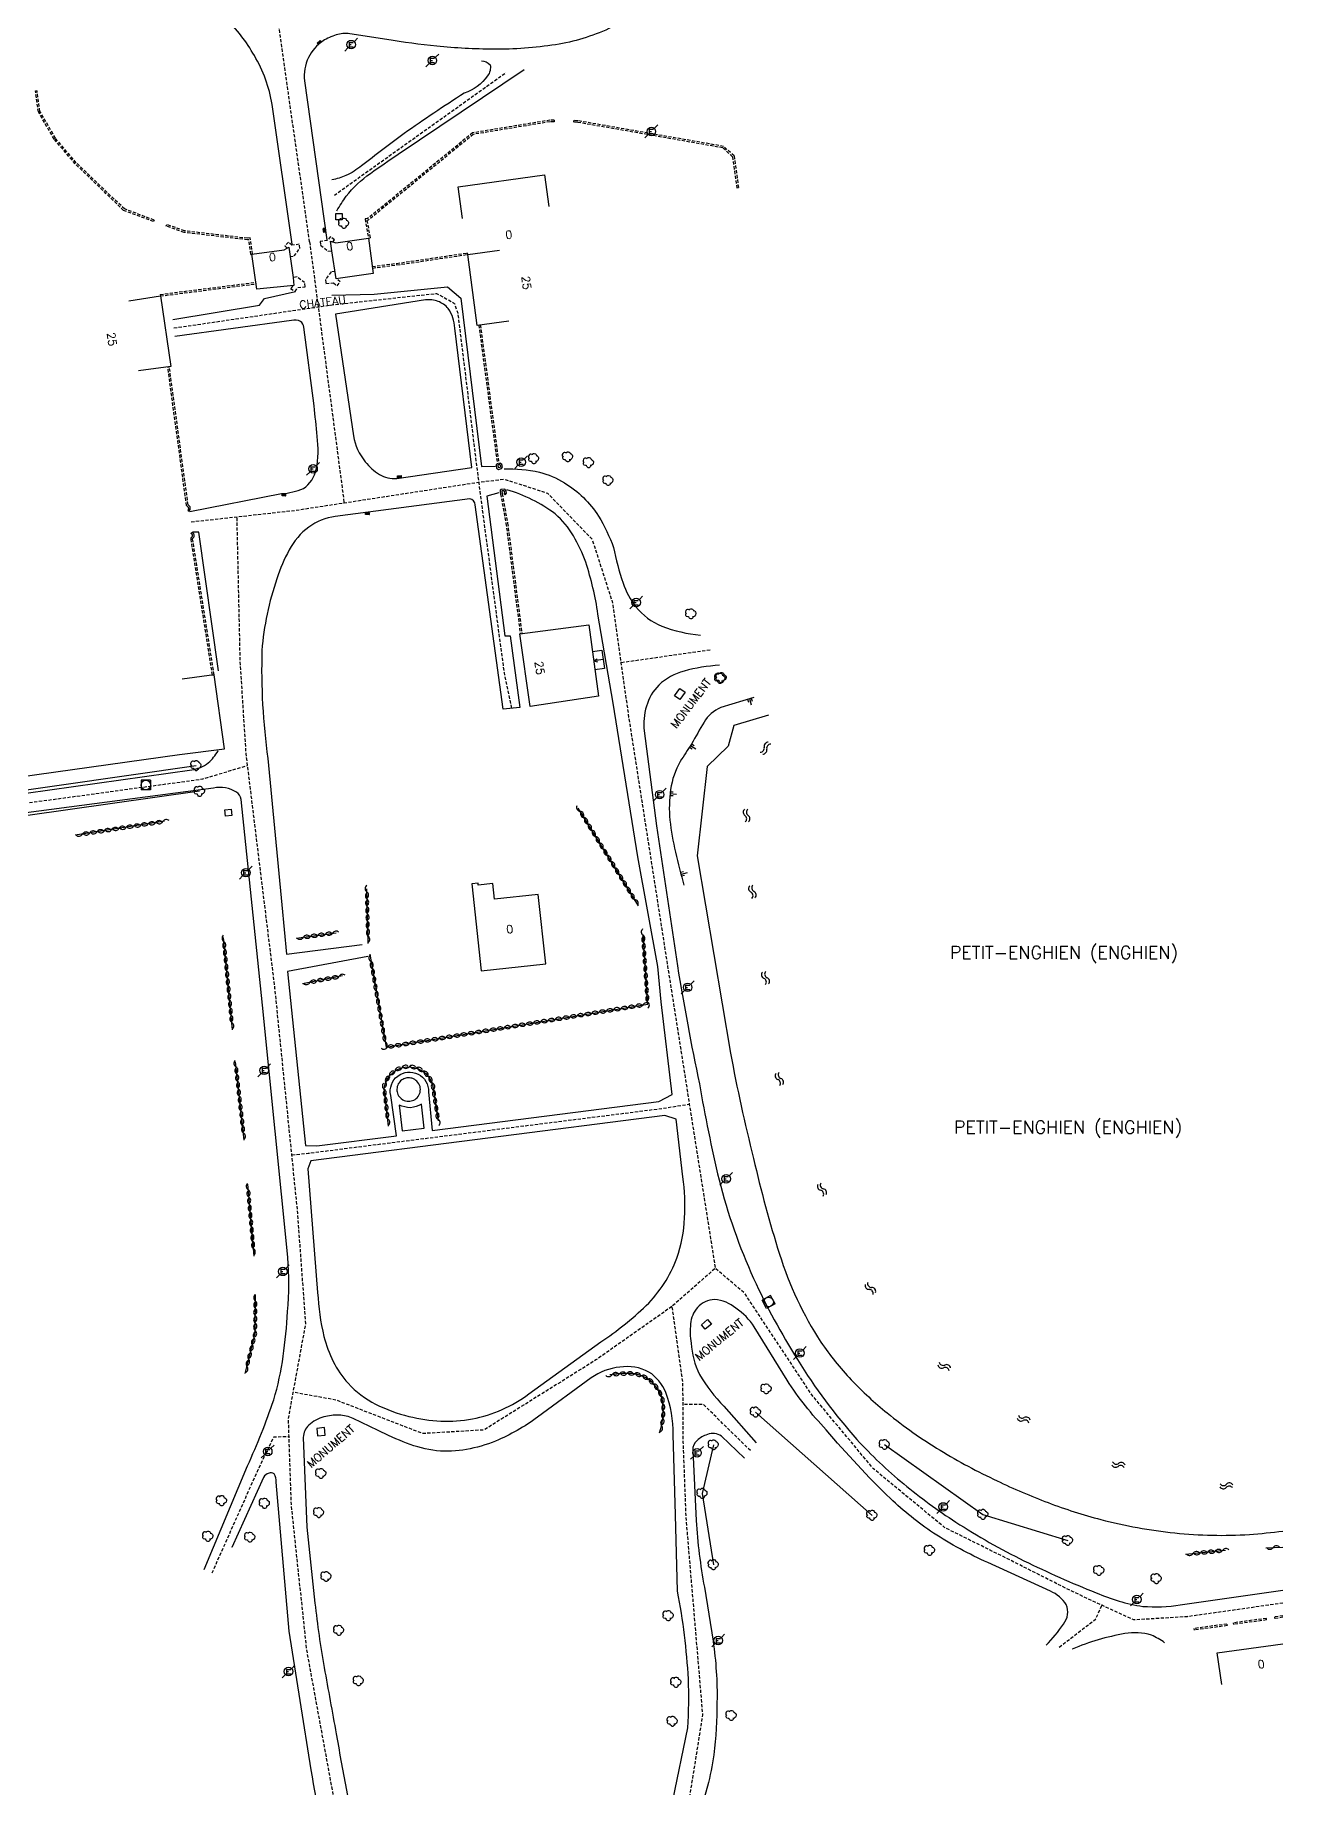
# Model space of a CAD drawing. Header units: millimetres. Extents: x 126000 to 127000, y 153000 to 154000.
# Drawn here: x 126805.1 to 127000, y 153383.1 to 153657 of the extents above; entities that cross this region are included whole.
import ezdxf
from ezdxf.enums import TextEntityAlignment as Align

# ---------------------------------------------------------------- set-up
doc = ezdxf.new("R2010")
doc.units = ezdxf.units.MM
doc.linetypes.add('DASHED', pattern=[0.75, 0.5, -0.25])
doc.layers.get('0').update_dxf_attribs({"linetype": 'CONTINUOUS'})
for name, color, linetype in [('W0001', 6, 'DASHED'), ('W0008', 7, 'CONTINUOUS'), ('W0100', 7, 'CONTINUOUS'), ('W0112', 1, 'DASHED'), ('W0211', 2, 'CONTINUOUS'), ('W0300', 7, 'CONTINUOUS'), ('W0302', 3, 'CONTINUOUS'), ('W0310', 3, 'CONTINUOUS'), ('W0400', 7, 'CONTINUOUS'), ('W0420', 7, 'CONTINUOUS'), ('W0471', 7, 'CONTINUOUS'), ('W0500', 5, 'DASHED'), ('W0515', 5, 'CONTINUOUS'), ('W0980', 7, 'CONTINUOUS'), ('W0984', 7, 'CONTINUOUS'), ('W0991', 7, 'CONTINUOUS')]:
    doc.layers.add(name, color=color, linetype=linetype)
doc.styles.get("Standard").update_dxf_attribs({"font": 'romans.shx', "width": 0.85})

# ---------------------------------------------------------------- blocks, each defined once
blk = doc.blocks.new('t310o')
at = {"color": 0, "linetype": 'Continuous'}
for centre, start, end in [((-0.5, 0.38), 216.8699, 323.1304), ((0.5, -0.37), 36.8699, 143.1303)]:
    blk.add_arc(centre, 0.625, start, end, dxfattribs=at)
blk = doc.blocks.new('t211o')
at = {"color": 0, "linetype": 'Continuous'}
for p, q in [((-0.29, 0.5), (-0.29, 0)), ((0, 1), (0, 0)), ((0.29, 0.5), (0.29, 0))]:
    blk.add_line(p, q, dxfattribs=at)
blk = doc.blocks.new('t500o')
at = {"color": 0, "linetype": 'Continuous'}
for centre, start, end in [((-0.5, 0.625), 216.8699, 323.1301), ((0.5, -0.125), 36.8699, 143.1301), ((0.5, -0.625), 36.8699, 143.1301), ((-0.5, 0.125), 216.8699, 323.1301)]:
    blk.add_arc(centre, 0.625, start, end, dxfattribs=at)
blk = doc.blocks.new('T471')
for p, q in [((-0.333334, 0.333334), (-0.333334, -0.333334)), ((-0.333334, 0.333334), (0.333334, 0.333334)), ((-0.333334, 0), (0, 0)), ((0.500001, 0.500001), (1.000002, 1.000002)), ((-0.500001, -0.500001), (-1.000002, -1.000002)), ((-0.333334, -0.333334), (0.333334, -0.333334))]:
    blk.add_line(p, q)
blk.add_ellipse((0, 0), major_axis=(0.471405, 0.471405), ratio=1, start_param=5.4977871438, end_param=11.780972451)
blk = doc.blocks.new('T400')
for p, q in [((-0.15, 0.3), (0.15, 0.3)), ((-0.15, -0.25), (-0.15, 0.3)), ((-0.15, 0.15), (0.15, 0.15)), ((-0.15, 0), (0.15, 0)), ((0.15, 0.3), (0.15, -0.25)), ((-0.15, -0.15), (0.15, -0.15)), ((-0.15, -0.25), (-0.15, -0.3)), ((-0.15, -0.3), (0.15, -0.3)), ((0.15, -0.3), (0.15, -0.25))]:
    blk.add_line(p, q)
blk = doc.blocks.new('t112o')
at = {"color": 0, "linetype": 'Continuous'}
for p, q in [((-0.5, 0.5), (0.5, 0.5)), ((-0.5, -0.5), (-0.5, 0.5)), ((0.5, 0.5), (0.5, -0.5)), ((0.5, -0.5), (-0.5, -0.5))]:
    blk.add_line(p, q, dxfattribs=at)
blk = doc.blocks.new('T300')
for p, q in [((-0.8, 0.51), (-0.86, 0.34)), ((-0.86, 0.34), (-0.86, 0.17)), ((-0.86, 0.17), (-0.74, 0.06)), ((-0.69, 0.63), (-0.8, 0.51)), ((-0.8, -0.06), (-0.74, 0.06)), ((-0.74, 0.06), (-0.69, 0.11)), ((-0.57, 0.69), (-0.69, 0.63)), ((-0.46, 0.69), (-0.57, 0.69)), ((-0.29, 0.63), (-0.46, 0.69)), ((-0.29, 0.63), (-0.17, 0.74)), ((-0.23, 0.57), (-0.29, 0.63)), ((-0.17, 0.74), (-0.06, 0.8)), ((-0.06, 0.8), (0.06, 0.8)), ((0.06, 0.8), (0.23, 0.74)), ((0.23, 0.74), (0.34, 0.63)), ((0.34, 0.63), (0.4, 0.51)), ((0.46, 0.46), (0.34, 0.46)), ((0.4, 0.51), (0.4, 0.46)), ((0.57, 0.4), (0.46, 0.46)), ((0.57, 0.4), (0.69, 0.29)), ((0.69, 0.29), (0.74, 0.17)), ((0.74, 0.06), (0.69, -0.17)), ((0.74, 0.17), (0.74, 0.06)), ((-0.8, -0.17), (-0.8, -0.06)), ((-0.8, -0.23), (-0.8, -0.17)), ((-0.74, -0.34), (-0.8, -0.23)), ((-0.69, -0.4), (-0.74, -0.34)), ((-0.51, -0.46), (-0.69, -0.4)), ((-0.4, -0.46), (-0.51, -0.46)), ((-0.4, -0.46), (-0.34, -0.46)), ((-0.34, -0.46), (-0.34, -0.4)), ((-0.34, -0.51), (-0.34, -0.46)), ((-0.29, -0.63), (-0.34, -0.51)), ((-0.17, -0.74), (-0.29, -0.63)), ((-0.06, -0.8), (-0.17, -0.74)), ((0.06, -0.8), (-0.06, -0.8)), ((0.17, -0.74), (0.06, -0.8)), ((0.23, -0.69), (0.17, -0.74)), ((0.29, -0.46), (0.23, -0.46)), ((0.29, -0.63), (0.23, -0.69)), ((0.46, -0.4), (0.29, -0.46)), ((0.34, -0.51), (0.29, -0.63)), ((0.34, -0.51), (0.34, -0.46)), ((0.57, -0.34), (0.46, -0.4)), ((0.63, -0.29), (0.57, -0.34)), ((0.69, -0.17), (0.63, -0.29))]:
    blk.add_line(p, q)
blk = doc.blocks.new('T420')
for p, q in [((0.75, 0.75), (-0.75, 0.75)), ((-0.75, 0.75), (-0.75, -0.75)), ((0.75, 0.75), (0.75, -0.75)), ((0.75, -0.75), (-0.75, -0.75))]:
    blk.add_line(p, q)
blk.add_ellipse((0, 0), major_axis=(-0.53, 0.53), ratio=1, start_param=3.926991, end_param=10.210176)

msp = doc.modelspace()

# ---------------------------------------------------------------- linework, layer by layer
at = {"layer": 'W0001', "flags": 128}
for points in [[(126847.95, 153624.7), (126844.63, 153648), (126842.58, 153662.38), (126842.58, 153662.38)], [(126851.82, 153631.98), (126854.87, 153634.19), (126878.61, 153651.14), (126878.61, 153651.14)], [(126847.95, 153624.7), (126851.97, 153594.35), (126853.34, 153583.93), (126853.34, 153583.93)], [(126826.75, 153611.25), (126851.72, 153614.9), (126867.78, 153616.65), (126870.59, 153615.09), (126871.09, 153613.58), (126874.05, 153589.53), (126874.36, 153587.16), (126874.73, 153584.29), (126878.32, 153557.42), (126879.49, 153551.8), (126879.49, 153551.8)], [(126829.45, 153580.96), (126836.61, 153581.75), (126845.69, 153582.76), (126853.34, 153583.93), (126874.36, 153587.16), (126878.37, 153587.63), (126885.09, 153585.45), (126892.08, 153578.25), (126895.28, 153568.27), (126896.59, 153558.94), (126897.79, 153550.46), (126903.87, 153511.53), (126907.27, 153489.98), (126909.09, 153478.4), (126911.32, 153464.33), (126904.54, 153458.36), (126906.22, 153446.35), (126906.24, 153443.04), (126906.28, 153437.14), (126906.72, 153425.38), (126909.33, 153394.55), (126907.38, 153382.3), (126900.18, 153352.73), (126899.72, 153341.74), (126899.55, 153337.58), (126907.54, 153318.11), (126911.79, 153307.75), (126918.62, 153288.41), (126919.33, 153286.78), (126921.01, 153282.88), (126924.2, 153275.49), (126932.17, 153254.27), (126926.03, 153246.29), (126916.95, 153243.23), (126902.42, 153238.35), (126900.89, 153237.83), (126889.06, 153239.52), (126885.37, 153242.66), (126882.19, 153245.35), (126879.44, 153263.37), (126877.77, 153270.13), (126874.76, 153282.32), (126871.15, 153306.77), (126868.27, 153325.01), (126866.72, 153330.17), (126865.07, 153335.65), (126863.43, 153341.12), (126853.63, 153371.26), (126847.5, 153404.79), (126845.1, 153427.42), (126844.74, 153438.07), (126844.65, 153440.84), (126845.4, 153444.96), (126847.35, 153455.64), (126846.1, 153472.97), (126845.18, 153482.06), (126842.54, 153508.07), (126838.26, 153542.9), (126838.04, 153544.72), (126837.11, 153559.28), (126836.75, 153575.7), (126836.61, 153581.75), (126836.61, 153581.75)], [(126910.51, 153560.91), (126896.59, 153558.94), (126896.59, 153558.94)], [(126736.11, 153516.52), (126754.31, 153529.21), (126760.72, 153531.16), (126831.25, 153540.79), (126835.09, 153541.95), (126838.26, 153542.9), (126838.26, 153542.9)], [(126845.18, 153482.06), (126847.71, 153482.32), (126902.99, 153489.31), (126907.27, 153489.98), (126907.27, 153489.98)], [(127000, 153412.01), (126985.03, 153409.9), (126976.71, 153409.39), (126971.74, 153411.69), (126967.24, 153413.77), (126956.28, 153419.29), (126947.15, 153423.83), (126936.06, 153432.98), (126926.4, 153444.58), (126915.94, 153460.41), (126911.32, 153464.33), (126911.32, 153464.33)], [(126904.54, 153458.36), (126892.69, 153450.02), (126875.19, 153439.07), (126865.63, 153438.51), (126852.08, 153443.74), (126845.4, 153444.96), (126845.4, 153444.96)], [(126916.81, 153435.85), (126909.47, 153443.06), (126906.24, 153443.04), (126906.24, 153443.04)], [(126832.72, 153416.74), (126839.93, 153432.91), (126842.38, 153437.99), (126844.74, 153438.07), (126844.74, 153438.07)], [(126965.05, 153405.14), (126970.74, 153409.53), (126971.74, 153411.69), (126971.74, 153411.69)]]:
    msp.add_lwpolyline(points, dxfattribs=at)
at = {"layer": 'W0008', "flags": 128}
for points in [[(127000, 153683.6), (126995.18, 153682.95), (126940.09, 153675.39, 0.0082), (126934.74, 153674.59, 0.0323), (126921.41, 153671.4, 0.0232), (126913.56, 153668.61, 0.0331), (126906.1, 153664.96, 0.0026), (126904.69, 153664.13, 0.0152), (126900.95, 153661.84), (126898.7, 153660.31, -0.039), (126894.71, 153658.02, -0.0675), (126886.39, 153655.51, -0.0429), (126876.66, 153654.81, -0.0247), (126867.81, 153655.27, -0.0129), (126860.02, 153656.31), (126854.26, 153657.2, 0.1067), (126852.09, 153657.04, 0.0804), (126850.06, 153656.09, 0.1301), (126847.78, 153653.5, 0.1483), (126847.16, 153649.84), (126850.65, 153625.04), (126850.65, 153625.04)], [(126845.25, 153624.36), (126842.1, 153646.17, 0.0938), (126839.32, 153653.8, 0.0691), (126834.8, 153659.7, 0.062), (126830.38, 153663.11, 0.0464), (126824.67, 153665.6, 0.0313), (126821.17, 153666.67, 0.0844), (126817.61, 153666.9), (126798.32, 153664.58), (126798.32, 153664.58)], [(126874.78, 153653, -0.18), (126876.15, 153652.37, -0.2339), (126875.72, 153650.63, -0.16), (126872.11, 153647.93, 0.0123), (126862.73, 153641.62, 0.0091), (126856.07, 153636.57, -0.0542), (126853.63, 153635.05, -0.0434), (126851.43, 153634.38), (126851.43, 153634.38)], [(126852.21, 153629.57, -0.0258), (126853.67, 153631.82, -0.0714), (126857.44, 153635.4, -0.0116), (126861.81, 153638.38), (126881.49, 153651.65), (126881.49, 153651.65)], [(126852.01, 153613.41), (126854.83, 153594.4, 0.1359), (126856.64, 153590.34, 0.0902), (126858.88, 153588.37, 0.1696), (126861.56, 153587.75), (126873.28, 153589.46), (126870.63, 153611.24, 0.1393), (126869.62, 153614.28, 0.1297), (126868.01, 153615.4, 0.1287), (126866.08, 153615.63), (126852.01, 153613.41), (126852.01, 153613.41)], [(126829.26, 153582.59), (126843.56, 153585.37, 0.0806), (126846.99, 153586.15, 0.1881), (126849, 153589.17, 0.0914), (126849.11, 153594.3, 0.0093), (126848.65, 153599.08), (126847.06, 153611.35, 0.2036), (126846.54, 153612.27, 0.1756), (126845.1, 153612.4), (126826.92, 153609.9), (126826.92, 153609.9)], [(126878.32, 153589.26, -0.0559), (126883.85, 153588.72, -0.0748), (126887.76, 153587.05, -0.0561), (126890.73, 153584.75, -0.058), (126893.08, 153581.86, -0.0442), (126895.44, 153576.96, 0.0339), (126896.92, 153571.4, 0.0819), (126898.9, 153567.69, 0.1206), (126902.98, 153564.65, 0.0681), (126909.02, 153563.26), (126909.02, 153563.26)], [(126877.49, 153585.51), (126875.62, 153584.99), (126878.45, 153563.16), (126879.29, 153563.16), (126880.79, 153551.93), (126878.19, 153551.67), (126873.84, 153583.59, 0.348), (126872.96, 153584.57), (126851.96, 153581.8, 0.1226), (126847.81, 153580.14, 0.1081), (126844.76, 153576.58, 0.0465), (126842.84, 153572.08, 0.0646), (126840.5, 153560.87, 0.0411), (126841.43, 153543.96), (126843.61, 153521.1), (126844.35, 153513.4), (126856.15, 153514.9), (126856.15, 153514.9)], [(126857.05, 153513.07), (126844.49, 153510.72), (126847.29, 153483.51), (126849.09, 153483.48), (126861.5, 153485.01), (126860.62, 153491.35, -1.1322), (126866.54, 153491.9), (126867.12, 153485.86), (126902.53, 153490.42), (126904.59, 153491.47), (126902.88, 153505.98), (126902.33, 153511.47), (126899.2, 153528.61), (126895.36, 153552.63), (126893, 153566.54, 0.044), (126891.08, 153574.64, 0.0504), (126889.15, 153578.77, 0.0792), (126886.32, 153582.19, 0.0887), (126878.77, 153585.98), (126878.77, 153585.98)], [(126911.99, 153558.55, 0.0498), (126906.44, 153557.65, 0.1234), (126902.5, 153555.46, 0.1213), (126900.57, 153552.14, 0.1054), (126900.23, 153548.29), (126902.16, 153533.48), (126905.41, 153511.59, 0.0104), (126908.84, 153493.14, 0.0151), (126911.91, 153478.17, 0.0439), (126917.32, 153462.73, 0.0338), (126924.18, 153450.06, 0.0446), (126933.45, 153437.59, 0.0349), (126940.76, 153430.65, 0.0292), (126948.89, 153424.69, 0.0287), (126959.54, 153418.65, 0.0203), (126970.81, 153413.65, 0.068), (126978.12, 153411.52, 0.0617), (126983.97, 153411.76), (127000, 153414.03)], [(126762.93, 153532.83), (126829.53, 153542.22, 0.1348), (126832.12, 153543.29, 0.074), (126833.65, 153545.17), (126833.65, 153545.17)], [(126831.46, 153417.25), (126838.26, 153433.48, 0.0246), (126842.35, 153443.77, 0.0381), (126843.83, 153450.59, 0.0196), (126844.52, 153457.59, 0.0413), (126844.54, 153466.05), (126840.58, 153505.42), (126837.28, 153537.6, 0.2035), (126836.53, 153538.72, 0.1948), (126832.96, 153539.36), (126801.67, 153535.23), (126779.27, 153532.3), (126763.84, 153530.13, 0.0717), (126755.79, 153527.89, 0.0587), (126747.51, 153522.46, 0.0051), (126737.71, 153514.58), (126737.71, 153514.58)], [(126848.14, 153481.13), (126847.67, 153479.9), (126849.21, 153460.55, 0.0439), (126850.18, 153453.68, 0.0531), (126851.63, 153449.78, 0.0685), (126853.95, 153446.37, 0.0874), (126858.27, 153443.12, 0.0592), (126863.47, 153441.2, 0.0497), (126868.44, 153440.46, 0.0588), (126873.38, 153440.81, 0.0569), (126878.01, 153442.27, 0.0523), (126882.22, 153444.7), (126893.44, 153452.83, 0.0422), (126900.55, 153458.51, 0.0495), (126903.33, 153461.97, 0.057), (126905.32, 153465.93, 0.0733), (126906.54, 153472.2, 0.044), (126906.28, 153478.63), (126905.19, 153487.65), (126903.45, 153488.2), (126848.14, 153481.13), (126848.14, 153481.13)], [(126865.83, 153486.21), (126865.43, 153489.98, -0.094), (126863.72, 153489.43, -0.0955), (126861.94, 153489.83), (126862.42, 153485.81), (126865.83, 153486.21), (126865.83, 153486.21)], [(126963, 153405.44, 0.046), (126965.72, 153408.76, 0.27), (126966.16, 153411.8, 0.1527), (126963.67, 153413.88), (126953.91, 153418.35, -0.0398), (126945.41, 153422.97, -0.0406), (126938.67, 153428.37, -0.0243), (126928.63, 153439.11, -0.0432), (126922.53, 153446.84), (126917.42, 153455.18, 0.1), (126914.55, 153458.09, 0.1613), (126911.23, 153459.44, 0.1924), (126908.54, 153458.22, 0.1613), (126907.46, 153455.66, 0.0585), (126907.54, 153452.62, 0.0886), (126908.84, 153447.76, 0.0617), (126912.68, 153442.77), (126917.72, 153437.05), (126917.72, 153437.05)], [(126907.06, 153392.53, 0.0178), (126907.14, 153400.15, 0.0323), (126905.44, 153413.87), (126905.13, 153425.84), (126904.76, 153438.35, 0.0931), (126903.59, 153444.94, 0.1502), (126900.96, 153448.13, 0.1619), (126896.42, 153448.89, 0.1299), (126891.94, 153447.21), (126883.55, 153441.08, -0.0613), (126877, 153437.34, -0.0529), (126872.46, 153436.02, -0.0703), (126867.8, 153435.83, -0.0632), (126863.11, 153437.01, -0.0227), (126858.64, 153439), (126854.76, 153440.87, 0.1031), (126852.53, 153441.4, 0.0772), (126850.2, 153441.12, 0.1337), (126847.83, 153439.81, 0.2006), (126846.95, 153437.92), (126847.5, 153423.91), (126848.78, 153412.02, 0.0159), (126850.24, 153401.94, 0.0024), (126852.12, 153391.6, 0.0094), (126855.47, 153373.99, 0.0269)], [(126915.9, 153434.66), (126912.28, 153438.09, 0.2658), (126910.1, 153438.35, 0.1179), (126908.47, 153437.42, 0.2158), (126907.8, 153435.92), (126908.32, 153424.93, 0.0282), (126909.62, 153414.49), (126910.97, 153406.09, -0.0414), (126911.59, 153396.56, -0.0317), (126911.08, 153388.32, -0.0353), (126910.1, 153383.41), (126903.7, 153360.63), (126903.01, 153355.34), (126911.73, 153360.23), (126911.73, 153360.23)], [(126851.51, 153339.59), (126859.42, 153338.41, 0.213), (126860.77, 153338.85, 0.0986), (126861.48, 153339.92, -0.0048), (126858.11, 153348.6, -0.0268), (126851.79, 153368.53, -0.0229), (126848.22, 153386), (126844.77, 153407.64), (126842.71, 153430.92, 0.1739), (126842.41, 153432.22, 0.2157), (126841.61, 153432.33, 0.232), (126840.75, 153431.65), (126835.82, 153420.73), (126835.82, 153420.73)], [(126981.52, 153405.83, 0.0576), (126979.45, 153407.01, 0.1235), (126975.31, 153407.26, 0.0583), (126967.1, 153404.83), (126967.1, 153404.83)]]:
    msp.add_lwpolyline(points, format="xyb", dxfattribs=at)
for points in [[(126826.59, 153612.59), (126840.12, 153614.8), (126840.88, 153615.85), (126845.75, 153616.96), (126845.75, 153616.96)], [(126851.43, 153616.38), (126858.06, 153616.52), (126869.48, 153617.67), (126871.55, 153615.91), (126874.81, 153589.59), (126877, 153589.66), (126877, 153589.66)], [(126833.73, 153557.69), (126830.65, 153579.32), (126829.71, 153579.33), (126829.71, 153579.33)], [(126904.67, 153381.2), (126907.06, 153392.53), (126907.06, 153392.53)]]:
    msp.add_lwpolyline(points, dxfattribs=at)
at = {"layer": 'W0008'}
msp.add_lwpolyline([(126863.55, 153494.09), (126863.35, 153494.1), (126863.15, 153494.08), (126862.98, 153494.04), (126862.81, 153493.99), (126862.65, 153493.93), (126862.49, 153493.84), (126862.38, 153493.77), (126862.17, 153493.61), (126862.05, 153493.48), (126861.9, 153493.28), (126861.81, 153493.14), (126861.71, 153492.93), (126861.65, 153492.74), (126861.61, 153492.58), (126861.58, 153492.29), (126861.59, 153492.07), (126861.62, 153491.88), (126861.67, 153491.7), (126861.76, 153491.48), (126861.86, 153491.3), (126861.95, 153491.16), (126862.09, 153491), (126862.24, 153490.85), (126862.54, 153490.65), (126862.72, 153490.56), (126862.95, 153490.49), (126863.17, 153490.44), (126863.6, 153490.43), (126864.03, 153490.53), (126864.21, 153490.61), (126864.44, 153490.73), (126864.59, 153490.84), (126864.73, 153490.97), (126864.91, 153491.18), (126865.02, 153491.36), (126865.12, 153491.57), (126865.2, 153491.81), (126865.24, 153492.04), (126865.25, 153492.31), (126865.23, 153492.54), (126865.2, 153492.72), (126865.13, 153492.93), (126865.02, 153493.15), (126864.87, 153493.38), (126864.72, 153493.56), (126864.57, 153493.69), (126864.38, 153493.82), (126864.09, 153493.97), (126863.93, 153494.03), (126863.78, 153494.06)], close=True, dxfattribs=at)
at = {"layer": 'W0100'}
for p, q in [((126892.33, 153559.26), (126892.88, 153559.58)), ((126893.81, 153559.46), (126892.33, 153559.26)), ((126892.33, 153559.26), (126892.95, 153559.1))]:
    msp.add_line(p, q, dxfattribs=at)
at = {"layer": 'W0100', "flags": 128}
for points in [[(126871.83, 153628.35), (126871.15, 153633.3), (126884.66, 153635.17), (126885.34, 153630.22), (126885.34, 153630.22)], [(126857.15, 153625.29), (126857.89, 153619.74), (126852.77, 153619.05), (126852.08, 153618.95), (126851.45, 153623.32), (126851.22, 153624.79)], [(126851.22, 153624.79), (126852.07, 153624.54), (126857.15, 153625.29)], [(126838.92, 153622.77), (126843.97, 153623.45), (126844.72, 153623.89)], [(126844.72, 153623.89), (126844.91, 153622.42), (126845.38, 153619.14), (126845.5, 153617.9), (126839.7, 153617.33), (126838.92, 153622.77), (126838.92, 153622.77)], [(126879.09, 153612.32), (126874.13, 153611.66), (126872.66, 153622.74), (126877.62, 153623.39), (126877.62, 153623.39)], [(126819.7, 153615.51), (126824.65, 153616.25), (126826.29, 153605.23), (126821.2, 153604.53), (126821.2, 153604.53)], [(126882.41, 153552.09), (126880.8, 153563.44), (126891.57, 153564.86), (126893.08, 153553.7), (126882.41, 153552.09), (126882.41, 153552.09)], [(126892.13, 153560.7), (126893.61, 153560.9), (126894.01, 153558.02), (126892.52, 153557.82), (126892.52, 153557.82)], [(126771.15, 153541.78), (126771.84, 153536.82), (126827.63, 153544.62), (126834.65, 153545.48), (126833.03, 153557.06), (126828.07, 153556.4), (126828.07, 153556.4)], [(126904.94, 153553.77), (126905.77, 153554.94), (126906.62, 153554.37), (126905.79, 153553.19), (126904.94, 153553.77), (126904.94, 153553.77)], [(126883.65, 153522.75), (126876.85, 153522.01), (126876.58, 153524.46), (126874.3, 153524.21), (126874.27, 153524.49), (126873.27, 153524.38), (126874.75, 153510.79), (126884.83, 153511.88), (126883.65, 153522.75), (126883.65, 153522.75)], [(126909.15, 153455.52), (126910.12, 153456.33), (126910.73, 153455.62), (126909.75, 153454.81), (126909.15, 153455.52), (126909.15, 153455.52)], [(126850.28, 153439.46), (126849.09, 153439.33), (126849.2, 153438.15), (126850.39, 153438.28), (126850.28, 153439.46), (126850.28, 153439.46)], [(126990.43, 153399.31), (126989.75, 153404.26), (127000, 153405.67)]]:
    msp.add_lwpolyline(points, dxfattribs=at)
at = {"layer": 'W0112'}
for p, q in [((126805.59, 153645), (126805.13, 153648.29)), ((126805.83, 153645.09), (126805.38, 153648.32)), ((126808.04, 153640.75), (126805.59, 153645)), ((126808.25, 153640.89), (126805.83, 153645.09)), ((126873.41, 153641.73), (126857.02, 153628.33)), ((126873.52, 153641.49), (126857.12, 153628.09)), ((126885.49, 153643.71), (126873.41, 153641.73)), ((126885.51, 153643.46), (126873.52, 153641.49)), ((126886.14, 153643.7), (126885.49, 153643.71)), ((126886.14, 153643.45), (126885.51, 153643.46)), ((126889.84, 153643.63), (126889.18, 153643.64)), ((126889.82, 153643.38), (126889.18, 153643.39)), ((126912.5, 153639.39), (126889.82, 153643.38)), ((126912.62, 153639.62), (126889.84, 153643.63)), ((126811.33, 153636.89), (126808.04, 153640.75)), ((126811.51, 153637.06), (126808.25, 153640.89)), ((126914.02, 153638.01), (126912.5, 153639.39)), ((126914.26, 153638.14), (126912.62, 153639.62)), ((126818.9, 153629.62), (126811.33, 153636.89)), ((126819.03, 153629.84), (126811.51, 153637.06)), ((126823.58, 153627.87), (126818.9, 153629.62)), ((126823.66, 153628.11), (126819.03, 153629.84)), ((126857.02, 153628.33), (126856.61, 153628.28)), ((126856.61, 153628.28), (126857.15, 153625.29)), ((126857.12, 153628.09), (126856.91, 153628.06)), ((126856.91, 153628.06), (126857.4, 153625.34)), ((126828.35, 153626.17), (126825.55, 153627.16)), ((126828.4, 153626.42), (126825.63, 153627.4)), ((126838.26, 153625.01), (126828.35, 153626.17)), ((126838.24, 153625.26), (126828.4, 153626.42)), ((126838.68, 153625.32), (126838.24, 153625.26)), ((126838.47, 153625.04), (126838.26, 153625.01)), ((126838.78, 153622.75), (126838.47, 153625.04)), ((126839.03, 153622.78), (126838.68, 153625.32)), ((126850.76, 153624.92), (126849.61, 153624.78)), ((126851.19, 153625.53), (126850.76, 153624.92)), ((126851.82, 153625.04), (126851.19, 153625.53)), ((126851.57, 153624.69), (126851.82, 153625.04)), ((126844.63, 153624.66), (126844.1, 153624.07)), ((126844.1, 153624.07), (126844.46, 153623.74)), ((126845.19, 153624.17), (126844.63, 153624.66)), ((126844.91, 153622.42), (126845.54, 153622.51)), ((126846.34, 153624.33), (126845.19, 153624.17)), ((126845.54, 153622.51), (126846.43, 153623.69)), ((126846.43, 153623.69), (126846.34, 153624.33)), ((126849.61, 153624.78), (126849.67, 153624.18)), ((126849.67, 153624.18), (126850.82, 153623.26)), ((126850.82, 153623.26), (126851.45, 153623.32)), ((126861.56, 153621.34), (126872.63, 153622.98)), ((126861.59, 153621.09), (126872.66, 153622.74)), ((126851.3, 153620), (126850.41, 153618.8)), ((126851.92, 153620.08), (126851.3, 153620)), ((126857.74, 153620.86), (126861.56, 153621.34)), ((126857.78, 153620.61), (126861.59, 153621.09)), ((126824.61, 153616.49), (126839.55, 153618.39)), ((126824.65, 153616.25), (126839.59, 153618.14)), ((126845.35, 153617.89), (126844.99, 153617.42)), ((126844.99, 153617.42), (126845.68, 153616.97)), ((126846, 153619.23), (126845.38, 153619.14)), ((126845.68, 153616.97), (126846.11, 153617.55)), ((126847.18, 153618.33), (126846, 153619.23)), ((126846.11, 153617.55), (126847.26, 153617.69)), ((126847.26, 153617.69), (126847.18, 153618.33)), ((126850.41, 153618.8), (126850.5, 153618.19)), ((126850.5, 153618.19), (126851.66, 153618.31)), ((126851.66, 153618.31), (126852.24, 153617.84)), ((126852.73, 153618.47), (126852.12, 153618.96)), ((126852.24, 153617.84), (126852.73, 153618.47)), ((126874.38, 153611.69), (126877.26, 153590.13)), ((126874.62, 153611.73), (126877.51, 153590.16)), ((126828.73, 153583.5), (126825.79, 153605.16)), ((126828.97, 153583.62), (126826.04, 153605.2)), ((126877.12, 153589.88), (126877.1, 153589.86)), ((126877.1, 153589.86), (126877.17, 153589.37)), ((126877.13, 153589.9), (126877.12, 153589.88)), ((126877.15, 153589.92), (126877.13, 153589.9)), ((126877.17, 153589.94), (126877.15, 153589.92)), ((126877.19, 153589.96), (126877.17, 153589.94)), ((126877.17, 153589.37), (126877.44, 153589.15)), ((126877.21, 153589.99), (126877.19, 153589.96)), ((126877.23, 153590.02), (126877.21, 153589.99)), ((126877.25, 153590.06), (126877.23, 153590.02)), ((126877.26, 153590.09), (126877.25, 153590.06)), ((126877.26, 153590.13), (126877.26, 153590.09)), ((126877.38, 153589.8), (126877.36, 153589.78)), ((126877.36, 153589.78), (126877.4, 153589.5)), ((126877.41, 153589.84), (126877.38, 153589.8)), ((126877.4, 153589.5), (126877.5, 153589.43)), ((126877.44, 153589.89), (126877.41, 153589.84)), ((126877.48, 153589.96), (126877.44, 153589.89)), ((126877.44, 153589.15), (126877.91, 153589.3)), ((126877.51, 153590.05), (126877.48, 153589.96)), ((126877.5, 153589.43), (126877.74, 153589.51)), ((126877.51, 153590.16), (126877.51, 153590.05)), ((126877.77, 153589.78), (126877.59, 153589.92)), ((126877.99, 153589.92), (126877.74, 153590.12)), ((126877.74, 153589.51), (126877.81, 153589.61)), ((126877.81, 153589.61), (126877.77, 153589.78)), ((126877.91, 153589.3), (126878.07, 153589.57)), ((126878.07, 153589.57), (126877.99, 153589.92)), ((126877.73, 153585.82), (126877.72, 153585.74)), ((126877.72, 153585.74), (126877.78, 153585.3)), ((126877.74, 153585.89), (126877.73, 153585.82)), ((126877.78, 153585.96), (126877.74, 153585.89)), ((126877.83, 153586.01), (126877.78, 153585.96)), ((126877.78, 153585.3), (126878.63, 153580.72)), ((126877.89, 153586.03), (126877.83, 153586.01)), ((126878.43, 153586.06), (126877.89, 153586.03)), ((126878.31, 153585.8), (126877.97, 153585.79)), ((126877.97, 153585.79), (126877.97, 153585.78)), ((126877.97, 153585.78), (126877.97, 153585.78)), ((126877.97, 153585.78), (126878.03, 153585.34)), ((126878.03, 153585.34), (126878.88, 153580.76)), ((126878.41, 153585.68), (126878.31, 153585.8)), ((126878.32, 153585.35), (126878.43, 153585.5)), ((126878.43, 153585.5), (126878.41, 153585.68)), ((126878.65, 153585.77), (126878.43, 153586.06)), ((126878.52, 153585.2), (126878.69, 153585.42)), ((126878.69, 153585.42), (126878.65, 153585.77)), ((126829.04, 153583.19), (126828.73, 153583.5)), ((126828.93, 153582.76), (126829.06, 153582.94)), ((126829.28, 153583.3), (126828.97, 153583.62)), ((126829.06, 153582.94), (126829.04, 153583.19)), ((126829.14, 153582.62), (126829.31, 153582.87)), ((126829.31, 153582.87), (126829.28, 153583.3)), ((126829.44, 153578.22), (126829.45, 153578.42)), ((126829.47, 153579.15), (126829.45, 153579.18)), ((126829.45, 153578.42), (126829.53, 153578.57)), ((126829.49, 153579.12), (126829.47, 153579.15)), ((126829.51, 153579.1), (126829.49, 153579.12)), ((126829.54, 153579.07), (126829.51, 153579.1)), ((126829.53, 153578.57), (126829.6, 153578.66)), ((126829.57, 153579.04), (126829.54, 153579.07)), ((126829.59, 153579.01), (126829.57, 153579.04)), ((126829.61, 153578.99), (126829.59, 153579.01)), ((126829.6, 153578.66), (126829.65, 153578.73)), ((126829.63, 153578.96), (126829.61, 153578.99)), ((126829.65, 153578.93), (126829.63, 153578.96)), ((126829.63, 153578.96), (126829.63, 153578.96)), ((126829.67, 153579.31), (126829.65, 153579.33)), ((126829.67, 153578.86), (126829.65, 153578.93)), ((126829.65, 153578.73), (126829.67, 153578.76)), ((126829.69, 153579.28), (126829.67, 153579.31)), ((126829.68, 153578.81), (126829.67, 153578.86)), ((126829.67, 153578.76), (126829.68, 153578.78)), ((126829.68, 153578.78), (126829.68, 153578.81)), ((126829.68, 153578.26), (126829.69, 153578.35)), ((126829.71, 153579.25), (126829.69, 153579.28)), ((126829.69, 153578.35), (126829.73, 153578.43)), ((126829.73, 153579.23), (126829.71, 153579.25)), ((126829.75, 153579.2), (126829.73, 153579.23)), ((126829.73, 153578.43), (126829.79, 153578.51)), ((126829.77, 153579.18), (126829.75, 153579.2)), ((126829.79, 153579.16), (126829.77, 153579.18)), ((126829.81, 153579.14), (126829.79, 153579.16)), ((126829.79, 153578.51), (126829.85, 153578.58)), ((126829.83, 153579.12), (126829.81, 153579.14)), ((126829.85, 153579.1), (126829.83, 153579.12)), ((126829.88, 153579.01), (126829.85, 153579.1)), ((126829.85, 153578.58), (126829.9, 153578.67)), ((126829.91, 153578.92), (126829.88, 153579.01)), ((126829.9, 153578.67), (126829.92, 153578.75)), ((126829.92, 153578.83), (126829.91, 153578.92)), ((126829.92, 153578.75), (126829.92, 153578.83)), ((126878.63, 153580.72), (126880.87, 153563.45)), ((126878.88, 153580.76), (126881.12, 153563.49)), ((126832.78, 153557.02), (126829.44, 153578.22)), ((126833.03, 153557.06), (126829.68, 153578.26)), ((126991.26, 153408.76), (126986.1, 153408.04)), ((126997.41, 153409.64), (126992.25, 153408.94)), ((126997.44, 153409.39), (126992.28, 153408.7)), ((127000, 153410.06), (126998.66, 153409.86)), ((127000, 153409.81), (126998.69, 153409.61)), ((126991.29, 153408.51), (126986.13, 153407.8))]:
    msp.add_line(p, q, dxfattribs=at)
for points in [[(126805.13, 153648.29), (126805.38, 153648.32)], [(126886.14, 153643.7), (126886.14, 153643.45)], [(126889.18, 153643.64), (126889.18, 153643.39)], [(126914.02, 153638.01), (126914.69, 153633.15)], [(126914.26, 153638.14), (126914.94, 153633.18)], [(126914.69, 153633.15), (126914.94, 153633.18)], [(126823.66, 153628.11), (126823.58, 153627.87)], [(126825.55, 153627.16), (126825.63, 153627.4)], [(126857.15, 153625.29), (126857.4, 153625.34)], [(126838.78, 153622.75), (126839.03, 153622.78)], [(126872.66, 153622.74), (126872.63, 153622.98)], [(126857.74, 153620.86), (126857.78, 153620.61)], [(126839.59, 153618.14), (126839.55, 153618.39)], [(126824.61, 153616.49), (126824.65, 153616.25)], [(126874.38, 153611.69), (126874.62, 153611.73)], [(126825.79, 153605.16), (126826.04, 153605.2)], [(126877.74, 153590.12), (126877.59, 153589.92)], [(126878.32, 153585.35), (126878.52, 153585.2)], [(126828.93, 153582.76), (126829.14, 153582.62)], [(126829.45, 153579.18), (126829.65, 153579.33)], [(126880.87, 153563.45), (126881.12, 153563.49)], [(126832.78, 153557.02), (126833.03, 153557.06)], [(126991.26, 153408.76), (126991.29, 153408.51)], [(126992.25, 153408.94), (126992.28, 153408.7)], [(126997.44, 153409.39), (126997.41, 153409.64)], [(126998.66, 153409.86), (126998.69, 153409.61)], [(126986.1, 153408.04), (126986.13, 153407.8)]]:
    msp.add_lwpolyline(points, dxfattribs=at)
at = {"layer": 'W0211', "flags": 128}
msp.add_lwpolyline([(126917.37, 153553.49), (126912.17, 153551.93, 0.1706), (126909.58, 153549.67, 0.0108), (126907.61, 153546.24, 0.0067), (126905.85, 153543.51, 0.0927), (126904.34, 153539.14, 0.0621), (126904.25, 153534.37, 0.0325), (126905.1, 153529.34, 0.0099), (126906.43, 153524.17), (126906.43, 153524.17)], format="xyb", dxfattribs=at)
at = {"layer": 'W0302', "flags": 128}
for points in [[(126765.23, 153533.57), (126830.23, 153542.88), (126830.23, 153542.88)], [(126935.82, 153425.73), (126917.63, 153441.87), (126917.63, 153441.87)], [(126911.05, 153436.76), (126909.29, 153429.16), (126911.04, 153418.02), (126911.04, 153418.02)], [(126937.77, 153436.8), (126953.14, 153425.88), (126966.39, 153421.81), (126966.39, 153421.81)]]:
    msp.add_lwpolyline(points, dxfattribs=at)
msp.add_lwpolyline([(126830.77, 153538.86), (126789.94, 153533.08), (126780.75, 153532.11, 0.0064), (126768.67, 153530.96, 0.0765), (126757.17, 153527.92, 0.0496), (126749.47, 153523.1, 0.0133), (126737.78, 153513.83), (126737.78, 153513.83)], format="xyb", dxfattribs=at)
at = {"layer": 'W0310', "flags": 128}
for points in [[(126899.33, 153520.98), (126889.91, 153536.25), (126889.91, 153536.25)], [(126825.31, 153534.18), (126811.32, 153532.01), (126811.32, 153532.01)], [(126857.12, 153515.09), (126856.88, 153523.63), (126856.88, 153523.63)], [(126835.92, 153501.59), (126834.51, 153516.02), (126834.51, 153516.02)], [(126845.83, 153515.89), (126852.11, 153516.77), (126852.11, 153516.77)], [(126857.34, 153513.42), (126859.89, 153498.86), (126900.77, 153505.6), (126900.04, 153516.49), (126900.04, 153516.49)], [(126853.1, 153510.04), (126846.85, 153508.8), (126846.85, 153508.8)], [(126837.75, 153484.34), (126836.36, 153496.61), (126836.36, 153496.61)], [(126839.28, 153466.25), (126838.28, 153477.48), (126838.28, 153477.48)], [(126837.89, 153447.89), (126839.45, 153454.15), (126839.48, 153460.25), (126839.48, 153460.25)], [(126984.8, 153419.65), (126991.04, 153420.28), (126991.04, 153420.28)], [(126997.33, 153420.64), (127000, 153420.79)]]:
    msp.add_lwpolyline(points, dxfattribs=at)
for points in [[(126860.29, 153486.55), (126859.62, 153492.45, -0.9016), (126867.28, 153492.26), (126868.05, 153487.37), (126868.05, 153487.37)], [(126902.61, 153438.64, 0.1358), (126903.02, 153443.99, 0.0965), (126901.97, 153445.94, 0.1025), (126900.28, 153447.34, 0.1164), (126897.7, 153447.9, 0.0337), (126894.86, 153447.69), (126894.86, 153447.69)]]:
    msp.add_lwpolyline(points, format="xyb", dxfattribs=at)
at = {"layer": 'W0515', "flags": 128}
msp.add_lwpolyline([(126919.66, 153550.77), (126914.21, 153549.15), (126913.32, 153545.89), (126910.06, 153542.72), (126908.47, 153528.77), (126913.71, 153497.95, 0.0173), (126917.31, 153481.51, 0.0207), (126921.35, 153466.56, 0.0684), (126927.82, 153452.81, 0.0409), (126932.57, 153446.91, 0.0323), (126938.18, 153441.73, 0.0342), (126946.44, 153435.91, 0.0258), (126955.34, 153431.13, 0.021), (126963.31, 153427.72, 0.026), (126971.57, 153425.08, 0.0386), (126983.09, 153422.99, 0.0407), (126994.77, 153422.74, 0.009556), (127000, 153423.27)], format="xyb", dxfattribs=at)

# ---------------------------------------------------------------- block references
at = {"layer": 'W0112'}
msp.add_blockref('t112o', (126852.55, 153628.64), dxfattribs=at)
at = {"layer": 'W0112', "rotation": 275.6359}
msp.add_blockref('t112o', (126835.26, 153535.51), dxfattribs=at)
at = {"layer": 'W0211'}
for p, rotation in [((126916.7, 153553.29), 196.696514809284), ((126907.44, 153545.97), 236.8302260201266), ((126904.25, 153538.45), 265.9542690691074), ((126905.97, 153525.87), 285.1361043732671)]:
    msp.add_blockref('t211o', p, dxfattribs=dict(at, rotation=rotation))
at = {"layer": 'W0300'}
for p in [(126853.31, 153627.59), (126882.99, 153590.83), (126888.29, 153591.12), (126891.54, 153590.22), (126894.6, 153587.42), (126907.54, 153566.58), (126912.06, 153556.51), (126912.27, 153556.61), (126830.23, 153542.88), (126830.77, 153538.86), (126919.29, 153445.5), (126917.63, 153441.87), (126911.05, 153436.76), (126937.77, 153436.8), (126849.73, 153432.28), (126834.21, 153428.02), (126840.92, 153427.62), (126909.29, 153429.16), (126849.4, 153426.17), (126935.82, 153425.73), (126953.14, 153425.88), (126832.09, 153422.46), (126838.63, 153422.32), (126966.39, 153421.81), (126944.82, 153420.27), (126850.54, 153416.18), (126911.04, 153418.02), (126971.27, 153417.12), (126980.24, 153415.84), (126852.53, 153407.77), (126904, 153410.06), (126855.6, 153399.88), (126905.2, 153399.64), (126913.83, 153394.47), (126904.64, 153393.57)]:
    msp.add_blockref('T300', p, dxfattribs=at)
at = {"layer": 'W0310'}
for p, rotation in [((126825.02, 153534.13), 188.8260503584832), ((126890.23, 153535.72), 121.6888630187684), ((126890.84, 153534.73), 121.6888630187684), ((126891.45, 153533.75), 121.6888630187684), ((126812.47, 153532.18), 188.8260503584832), ((126813.61, 153532.36), 188.8260503584832), ((126814.75, 153532.54), 188.8260503584832), ((126815.89, 153532.71), 188.8260503584832), ((126817.03, 153532.89), 188.8260503584832), ((126818.17, 153533.07), 188.8260503584832), ((126819.31, 153533.25), 188.8260503584832), ((126820.45, 153533.42), 188.8260503584832), ((126821.6, 153533.6), 188.8260503584832), ((126822.74, 153533.78), 188.8260503584832), ((126823.88, 153533.95), 188.8260503584832), ((126892.05, 153532.77), 121.6888630187684), ((126892.66, 153531.79), 121.6888630187684), ((126893.27, 153530.8), 121.6888630187684), ((126893.87, 153529.82), 121.6888630187684), ((126894.48, 153528.84), 121.6888630187684), ((126895.09, 153527.85), 121.6888630187684), ((126895.69, 153526.87), 121.6888630187684), ((126896.3, 153525.89), 121.6888630187684), ((126856.9, 153523.17), 91.58623870234196), ((126896.91, 153524.91), 121.6888630187684), ((126897.51, 153523.92), 121.6888630187684), ((126898.12, 153522.94), 121.6888630187684), ((126856.93, 153522.02), 91.58623870234196), ((126856.96, 153520.87), 91.58623870234196), ((126898.73, 153521.96), 121.6888630187684), ((126856.99, 153519.71), 91.58623870234196), ((126857.02, 153518.56), 91.58623870234196), ((126857.06, 153517.4), 91.58623870234196), ((126834.57, 153515.38), 95.58744914509381), ((126846.98, 153516.05), 8.007930703366139), ((126848.12, 153516.21), 8.007930703366139), ((126849.26, 153516.37), 8.007930703366139), ((126850.41, 153516.53), 8.007930703366139), ((126851.55, 153516.69), 8.007930703366139), ((126857.09, 153516.25), 91.58623870234196), ((126900.05, 153516.35), 93.86101242241122), ((126900.12, 153515.2), 93.86101242241122), ((126834.68, 153514.23), 95.58744914509381), ((126834.79, 153513.08), 95.58744914509381), ((126834.91, 153511.93), 95.58744914509381), ((126857.54, 153512.28), 279.9187695849009), ((126900.2, 153514.05), 93.86101242241122), ((126900.28, 153512.9), 93.86101242241122), ((126900.36, 153511.74), 93.86101242241122), ((126835.02, 153510.79), 95.58744914509381), ((126835.13, 153509.64), 95.58744914509381), ((126850.25, 153509.48), 191.2108877034993), ((126851.39, 153509.7), 191.2108877034993), ((126852.52, 153509.92), 191.2108877034993), ((126857.74, 153511.15), 279.9187695849009), ((126857.94, 153510.01), 279.9187695849009), ((126858.14, 153508.87), 279.9187695849009), ((126900.44, 153510.59), 93.86101242241122), ((126900.51, 153509.44), 93.86101242241122), ((126835.24, 153508.49), 95.58744914509381), ((126835.36, 153507.34), 95.58744914509381), ((126835.47, 153506.19), 95.58744914509381), ((126847.99, 153509.03), 191.2108877034993), ((126849.12, 153509.25), 191.2108877034993), ((126858.33, 153507.73), 279.9187695849009), ((126858.53, 153506.59), 279.9187695849009), ((126900.59, 153508.29), 93.86101242241122), ((126900.67, 153507.13), 93.86101242241122), ((126835.58, 153505.04), 95.58744914509381), ((126835.69, 153503.89), 95.58744914509381), ((126858.73, 153505.46), 279.9187695849009), ((126858.93, 153504.32), 279.9187695849009), ((126890.89, 153503.98), 9.361285185547965), ((126892.03, 153504.16), 9.361285185547965), ((126893.17, 153504.35), 9.361285185547965), ((126894.31, 153504.54), 9.361285185547965), ((126895.45, 153504.73), 9.361285185547965), ((126896.59, 153504.91), 9.361285185547965), ((126897.73, 153505.1), 9.361285185547965), ((126898.87, 153505.29), 9.361285185547965), ((126900.01, 153505.48), 9.361285185547965), ((126900.75, 153505.98), 93.86101242241122), ((126835.81, 153502.74), 95.58744914509381), ((126859.13, 153503.18), 279.9187695849009), ((126859.33, 153502.04), 279.9187695849009), ((126859.53, 153500.91), 279.9187695849009), ((126874.93, 153501.35), 9.361285185547965), ((126876.07, 153501.53), 9.361285185547965), ((126877.21, 153501.72), 9.361285185547965), ((126878.35, 153501.91), 9.361285185547965), ((126879.49, 153502.1), 9.361285185547965), ((126880.63, 153502.28), 9.361285185547965), ((126881.77, 153502.47), 9.361285185547965), ((126882.91, 153502.66), 9.361285185547965), ((126884.05, 153502.85), 9.361285185547965), ((126885.19, 153503.04), 9.361285185547965), ((126886.33, 153503.22), 9.361285185547965), ((126887.47, 153503.41), 9.361285185547965), ((126888.61, 153503.6), 9.361285185547965), ((126889.75, 153503.79), 9.361285185547965), ((126860.12, 153498.9), 9.361285185547965), ((126859.73, 153499.77), 279.9187695849009), ((126861.26, 153499.09), 9.361285185547965), ((126862.4, 153499.28), 9.361285185547965), ((126863.54, 153499.47), 9.361285185547965), ((126864.68, 153499.65), 9.361285185547965), ((126865.82, 153499.84), 9.361285185547965), ((126866.96, 153500.03), 9.361285185547965), ((126868.1, 153500.22), 9.361285185547965), ((126869.24, 153500.41), 9.361285185547965), ((126870.38, 153500.59), 9.361285185547965), ((126871.52, 153500.78), 9.361285185547965), ((126872.65, 153500.97), 9.361285185547965), ((126873.79, 153501.16), 9.361285185547965), ((126836.45, 153495.81), 96.4582336131532), ((126862.35, 153495.65), 16.42896198125716), ((126864.62, 153495.62), 342.0740132450952), ((126836.58, 153494.67), 96.4582336131532), ((126836.71, 153493.52), 96.4582336131532), ((126859.87, 153493.4), 67.96138508550035), ((126860.45, 153494.39), 50.78391071741931), ((126861.3, 153495.17), 33.6064363493382), ((126863.49, 153495.81), 359.2514876131761), ((126865.65, 153495.11), 324.8965388770141), ((126866.48, 153494.31), 307.7190645089329), ((126867.04, 153493.31), 290.541590140852), ((126836.84, 153492.37), 96.4582336131532), ((126836.97, 153491.22), 96.4582336131532), ((126837.1, 153490.07), 96.4582336131532), ((126859.63, 153492.28), 96.50991500955114), ((126859.77, 153491.14), 96.50991500955114), ((126859.9, 153489.99), 96.50991500955114), ((126867.29, 153492.18), 279.015914079159), ((126867.47, 153491.04), 279.015914079159), ((126867.65, 153489.9), 279.015914079159), ((126837.23, 153488.93), 96.4582336131532), ((126837.36, 153487.78), 96.4582336131532), ((126860.03, 153488.84), 96.50991500955114), ((126860.16, 153487.69), 96.50991500955114), ((126867.83, 153488.76), 279.015914079159), ((126868.01, 153487.62), 279.015914079159), ((126837.49, 153486.63), 96.4582336131532), ((126837.62, 153485.48), 96.4582336131532), ((126838.36, 153476.61), 95.09391405399708), ((126838.46, 153475.46), 95.09391405399708), ((126838.56, 153474.31), 95.09391405399708), ((126838.66, 153473.16), 95.09391405399708), ((126838.77, 153472.01), 95.09391405399708), ((126838.87, 153470.85), 95.09391405399708), ((126838.97, 153469.7), 95.09391405399708), ((126839.07, 153468.55), 95.09391405399708), ((126839.18, 153467.4), 95.09391405399708), ((126839.47, 153458.1), 89.71658284281587), ((126839.46, 153456.94), 89.71658284281587), ((126839.47, 153459.25), 89.71658284281587), ((126839.46, 153455.79), 89.71658284281587), ((126839.45, 153454.63), 89.71658284281587), ((126839.01, 153452.37), 76.0430809743285), ((126839.29, 153453.49), 76.0430809743285), ((126838.17, 153449.01), 76.0430809743285), ((126838.45, 153450.13), 76.0430809743285), ((126838.73, 153451.25), 76.0430809743285), ((126895.22, 153447.73), 187.3064057995478), ((126896.37, 153447.85), 184.1705298854447), ((126897.52, 153447.9), 181.0346539713416), ((126898.68, 153447.84), 171.130587495853), ((126899.79, 153447.55), 159.6515214156938), ((126900.81, 153447.02), 145.4419544250202), ((126901.69, 153446.26), 133.1846079637747), ((126902.39, 153445.35), 122.2079457092702), ((126902.91, 153444.32), 110.7739206781702), ((126903.14, 153443.19), 96.48949107834126), ((126903.14, 153440.89), 83.32136042043521), ((126903.21, 153442.04), 89.90542574938824), ((126902.94, 153439.75), 76.73729509148221), ((126985.95, 153419.76), 5.799813778714562), ((126987.1, 153419.88), 5.799813778714562), ((126988.25, 153420), 5.799813778714562), ((126989.4, 153420.11), 5.799813778714562), ((126990.55, 153420.23), 5.799813778714562), ((126998.48, 153420.7), 3.176149452802985)]:
    msp.add_blockref('t310o', p, dxfattribs=dict(at, rotation=rotation))
at = {"layer": 'W0400'}
for p, rotation in [((126849.47, 153655.84), 130.2364), ((126850.26, 153626.5), 187.8328), ((126861.99, 153587.98), 90), ((126843.94, 153585.19), 90), ((126857, 153582.23), 90)]:
    msp.add_blockref('T400', p, dxfattribs=dict(at, rotation=rotation))
at = {"layer": 'W0420'}
msp.add_blockref('T420', (126822.37, 153539.84), dxfattribs=at)
at = {"layer": 'W0420', "rotation": 298.5544}
msp.add_blockref('T420', (126919.65, 153459.06), dxfattribs=at)
at = {"layer": 'W0471'}
for p in [(126854.44, 153655.52), (126867.13, 153653.05), (126901.34, 153641.96), (126848.49, 153589.23), (126881, 153590.29), (126898.96, 153568.35), (126902.63, 153538.34), (126837.98, 153526.14), (126907.01, 153508.23), (126840.86, 153495.26), (126913.02, 153478.32), (126843.78, 153463.85), (126924.54, 153451.1), (126841.41, 153435.71), (126908.47, 153435.5), (126946.93, 153427.05), (126977.18, 153412.58), (126911.78, 153406.17), (126844.66, 153401.33)]:
    msp.add_blockref('T471', p, dxfattribs=at)
at = {"layer": 'W0500'}
for p, rotation in [((126919.17, 153545.6), 50.79707430407043), ((126916.21, 153535.08), 272.6519962763339), ((126917.12, 153523.16), 280.239304231087), ((126919.17, 153509.68), 283.5753205121076), ((126921.33, 153493.91), 288.0667249128478), ((126927.99, 153476.64), 294.9629657396514), ((126935.55, 153461.19), 307.9325702414464), ((126947.08, 153449), 332.9593165873994), ((126959.5, 153440.78), 336.9108451553691), ((126974.3, 153433.63), 345.8070726520852), ((126991.16, 153430.34), 355.733694232719)]:
    msp.add_blockref('t500o', p, dxfattribs=dict(at, rotation=rotation))

# ---------------------------------------------------------------- texts
at = {"layer": 'W0980'}
for p in [(126965.79, 153513.54), (126966.43, 153486.25)]:
    msp.add_text('PETIT-ENGHIEN (ENGHIEN)', height=2, dxfattribs=at).set_placement(p, align=Align.MIDDLE)
at = {"layer": 'W0984'}
for s, rotation, p in [('CHATEAU', 6.3361, (126849.98, 153615.26)), ('MONUMENT', 52.9638, (126907.52, 153552.61)), ('MONUMENT', 39.2569, (126911.96, 153453.2)), ('MONUMENT', 40.7625, (126851.26, 153436.54))]:
    msp.add_text(s, height=1.25, rotation=rotation, dxfattribs=at).set_placement(p, align=Align.MIDDLE)
at = {"layer": 'W0991'}
for s, rotation, p in [('0', 7.8679, (126879.07, 153625.82)), ('0', 5.633, (126842.14, 153622.33)), ('0', 7.7299, (126854.21, 153624.02)), ('25', 277.5344, (126881.82, 153618.31)), ('25', 278.4681, (126817.06, 153609.49)), ('25', 277.7355, (126883.9, 153558.13)), ('0', 6.2007, (126879.21, 153517.33)), ('0', 7.8114, (126996.6, 153402.49))]:
    msp.add_text(s, height=1.25, rotation=rotation, dxfattribs=at).set_placement(p, align=Align.MIDDLE)

doc.saveas('drawing.dxf')
